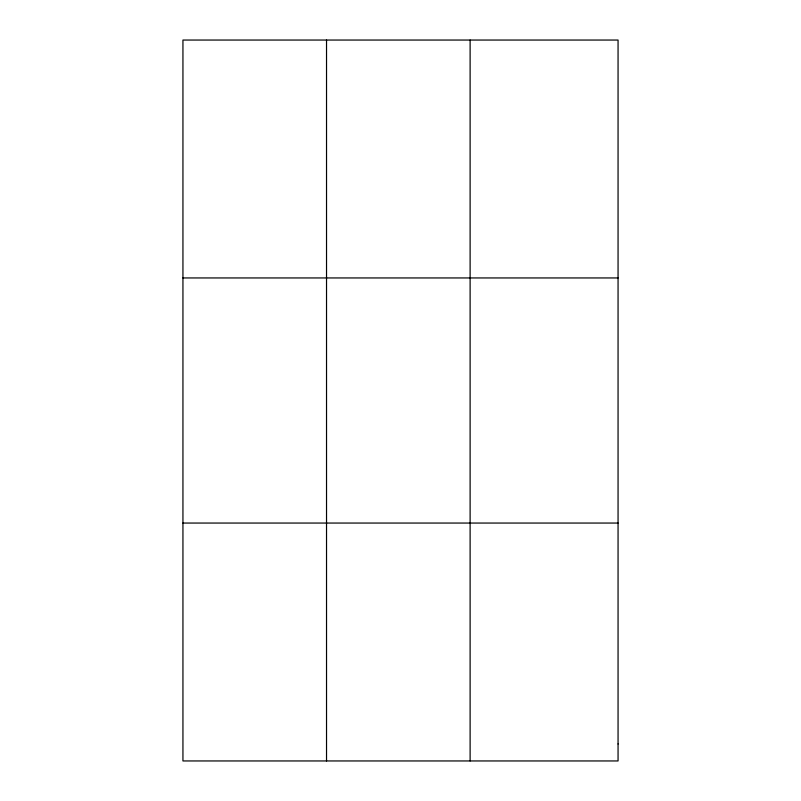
<?xml version="1.0" encoding="UTF-8"?>
<svg xmlns="http://www.w3.org/2000/svg" width="801" height="801" viewBox="0 0 801 801"><rect width="100%" height="100%" fill="white"/><g stroke="black" fill="none" stroke-linecap="round" stroke-linejoin="round"><path stroke-width="1.2" d="M326.528 760.95L326.528 40.05M470.117 760.95L470.117 40.05M182.938 277.947L618.062 277.947M182.938 523.053L618.062 523.053M618.062 743.959L618.062 760.95L182.938 760.95L182.938 40.05L618.062 40.05L618.062 743.959"/></g></svg>
